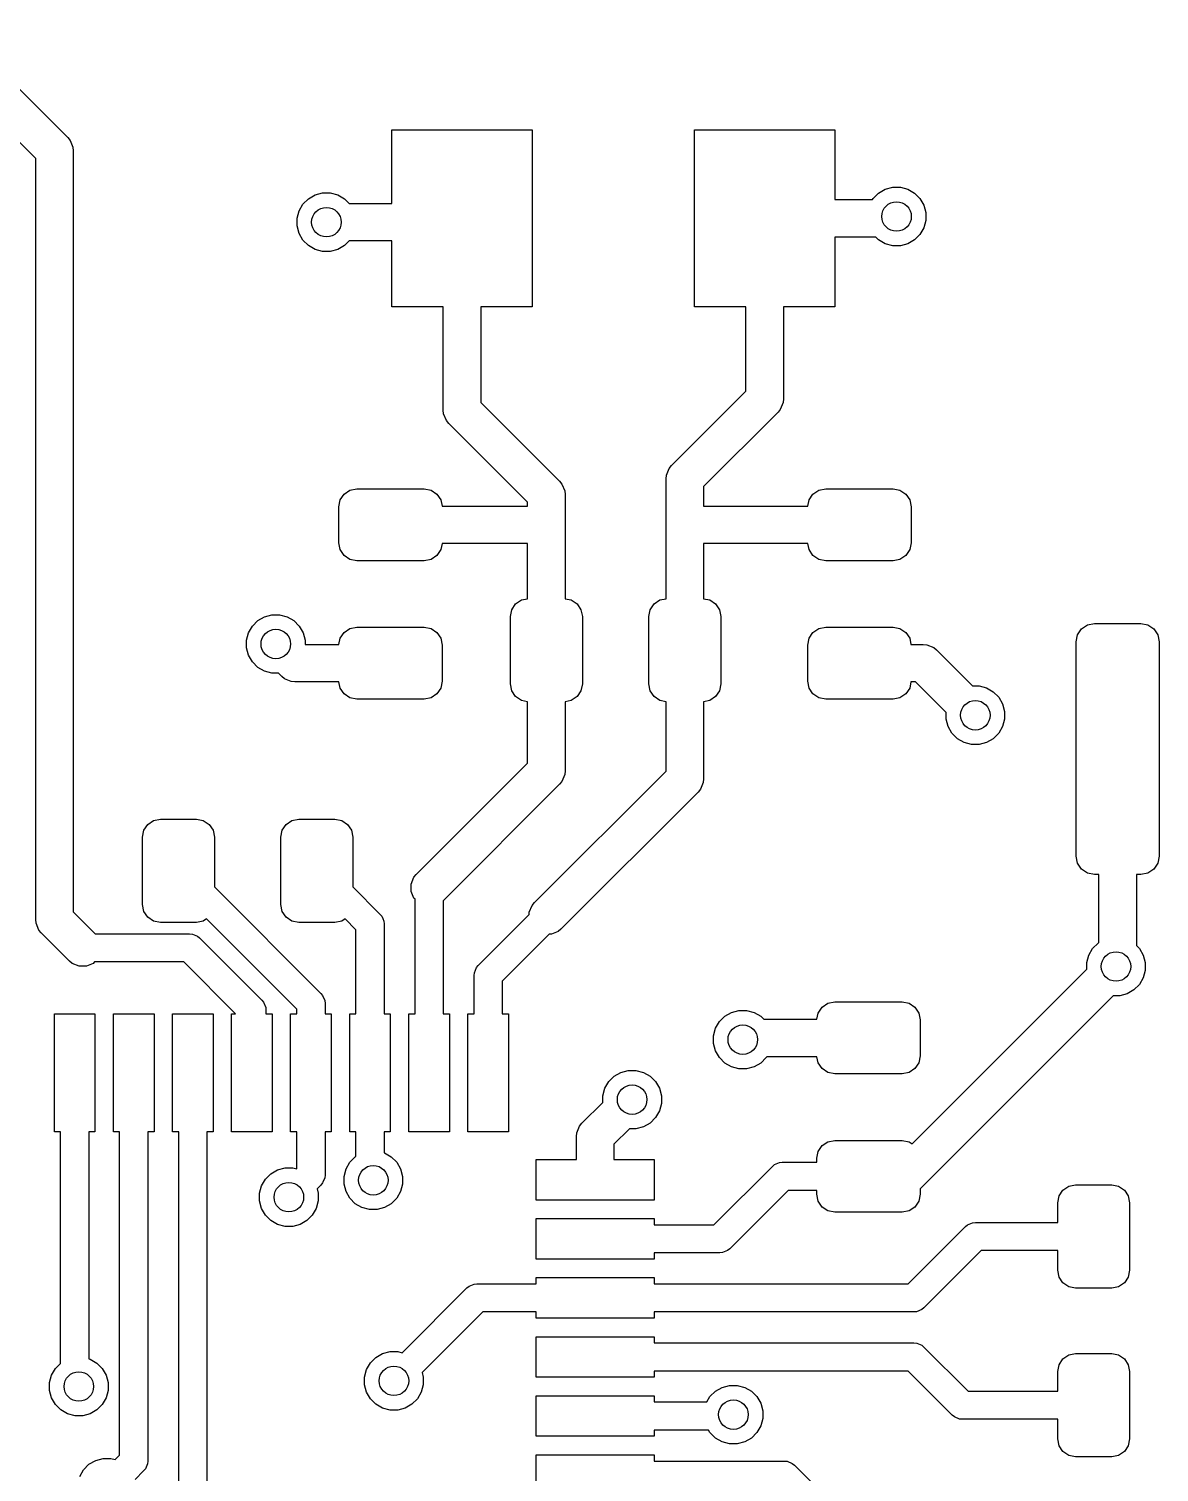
# Model space of a CAD drawing. Header units: inches. Extents: x 4.77 to 7.1, y -3.93 to -2.65.
# Drawn here: x 5.945 to 6.548, y -3.426 to -2.656 of the extents above; entities that cross this region are included whole.
import ezdxf

# ---------------------------------------------------------------- set-up
doc = ezdxf.new("R2010")
doc.units = ezdxf.units.IN
doc.header["$MEASUREMENT"] = 0
doc.layers.add('BLACK', color=250, linetype='CONTINUOUS')

msp = doc.modelspace()

# ---------------------------------------------------------------- linework, layer by layer
at = {"layer": 'BLACK', "linetype": 'CONTINUOUS'}
for p, q in [((5.90807, -2.65593), (5.96607, -2.71393)), ((5.949, -2.72514), (5.89686, -2.673)), ((5.96607, -2.71393), (5.96731, -2.71544)), ((5.96731, -2.71544), (5.96881, -2.71905)), ((6.13889, -2.749), (6.13889, -2.70976)), ((6.13889, -2.70976), (6.21369, -2.70976)), ((6.21369, -2.70976), (6.21369, -2.80424)), ((6.30031, -2.80424), (6.30031, -2.70976)), ((6.30031, -2.70976), (6.37511, -2.70976)), ((6.37511, -2.70976), (6.37511, -2.747)), ((5.96881, -2.71905), (5.969, -2.721)), ((5.969, -2.721), (5.969, -3.12686)), ((5.949, -3.131), (5.949, -2.72514)), ((6.09151, -2.74941), (6.09441, -2.74651)), ((6.09441, -2.74651), (6.09797, -2.74445)), ((6.09797, -2.74445), (6.10194, -2.74339)), ((6.10194, -2.74339), (6.10606, -2.74339)), ((6.10606, -2.74339), (6.11003, -2.74445)), ((6.11003, -2.74445), (6.11359, -2.74651)), ((6.11359, -2.74651), (6.11608, -2.749)), ((6.37511, -2.747), (6.39517, -2.747)), ((6.39517, -2.747), (6.39551, -2.74641)), ((6.39551, -2.74641), (6.39841, -2.74351)), ((6.39841, -2.74351), (6.40197, -2.74145)), ((6.40197, -2.74145), (6.40594, -2.74039)), ((6.40594, -2.74039), (6.41006, -2.74039)), ((6.41006, -2.74039), (6.41403, -2.74145)), ((6.41403, -2.74145), (6.41759, -2.74351)), ((6.41759, -2.74351), (6.42049, -2.74641)), ((6.42049, -2.74641), (6.42255, -2.74997)), ((6.08839, -2.75694), (6.08945, -2.75297)), ((6.08945, -2.75297), (6.09151, -2.74941)), ((6.11608, -2.749), (6.13889, -2.749)), ((6.42255, -2.74997), (6.42361, -2.75394)), ((6.42361, -2.75394), (6.42361, -2.75806)), ((6.08839, -2.76106), (6.08839, -2.75694)), ((6.08945, -2.76503), (6.08839, -2.76106)), ((6.42255, -2.76203), (6.42049, -2.76559)), ((6.42361, -2.75806), (6.42255, -2.76203)), ((6.09151, -2.76859), (6.08945, -2.76503)), ((6.09441, -2.77149), (6.09151, -2.76859)), ((6.11608, -2.769), (6.11359, -2.77149)), ((6.13889, -2.769), (6.11608, -2.769)), ((6.13889, -2.80424), (6.13889, -2.769)), ((6.39692, -2.767), (6.37511, -2.767)), ((6.37511, -2.767), (6.37511, -2.80424)), ((6.39841, -2.76849), (6.39692, -2.767)), ((6.40197, -2.77055), (6.39841, -2.76849)), ((6.40594, -2.77161), (6.40197, -2.77055)), ((6.41403, -2.77055), (6.41006, -2.77161)), ((6.41759, -2.76849), (6.41403, -2.77055)), ((6.42049, -2.76559), (6.41759, -2.76849)), ((6.09797, -2.77355), (6.09441, -2.77149)), ((6.10194, -2.77461), (6.09797, -2.77355)), ((6.10606, -2.77461), (6.10194, -2.77461)), ((6.11003, -2.77355), (6.10606, -2.77461)), ((6.11359, -2.77149), (6.11003, -2.77355)), ((6.41006, -2.77161), (6.40594, -2.77161)), ((6.16629, -2.80424), (6.13889, -2.80424)), ((6.16629, -2.85929), (6.16629, -2.80424)), ((6.21369, -2.80424), (6.18629, -2.80424)), ((6.18629, -2.80424), (6.18629, -2.85515)), ((6.32771, -2.80424), (6.30031, -2.80424)), ((6.32771, -2.84915), (6.32771, -2.80424)), ((6.37511, -2.80424), (6.34771, -2.80424)), ((6.34771, -2.80424), (6.34771, -2.85329)), ((6.18629, -2.85515), (6.22835, -2.89721)), ((6.28803, -2.88883), (6.32771, -2.84915)), ((6.34752, -2.85524), (6.34602, -2.85885)), ((6.34771, -2.85329), (6.34752, -2.85524)), ((6.16648, -2.86124), (6.16629, -2.85929)), ((6.16798, -2.86485), (6.16648, -2.86124)), ((6.34478, -2.86036), (6.3051, -2.90004)), ((6.34602, -2.85885), (6.34478, -2.86036)), ((6.16922, -2.86636), (6.16798, -2.86485)), ((6.16798, -2.86485), (6.16798, -2.86485)), ((6.21128, -2.90842), (6.16922, -2.86636)), ((6.2851, -2.8959), (6.28529, -2.89395)), ((6.28529, -2.89395), (6.28678, -2.89035)), ((6.28678, -2.89035), (6.28803, -2.88883)), ((6.28678, -2.89035), (6.28678, -2.89035)), ((6.11655, -2.90195), (6.12023, -2.90122)), ((6.12023, -2.90122), (6.15615, -2.90122)), ((6.15615, -2.90122), (6.15982, -2.90195)), ((6.22835, -2.89721), (6.22959, -2.89872)), ((6.22959, -2.89872), (6.22959, -2.89872)), ((6.22959, -2.89872), (6.23109, -2.90233)), ((6.2851, -2.9181), (6.2851, -2.8959)), ((6.3051, -2.90004), (6.3051, -2.91041)), ((6.36655, -2.90195), (6.37023, -2.90122)), ((6.37023, -2.90122), (6.40615, -2.90122)), ((6.40615, -2.90122), (6.40982, -2.90195)), ((6.11063, -2.91082), (6.11136, -2.90714)), ((6.11136, -2.90714), (6.11344, -2.90403)), ((6.11344, -2.90403), (6.11655, -2.90195)), ((6.15982, -2.90195), (6.16294, -2.90403)), ((6.16294, -2.90403), (6.16502, -2.90714)), ((6.16502, -2.90714), (6.16567, -2.91041)), ((6.21128, -2.91041), (6.21128, -2.90842)), ((6.23109, -2.90233), (6.23128, -2.90428)), ((6.23128, -2.90428), (6.23128, -2.91472)), ((6.36071, -2.91041), (6.36136, -2.90714)), ((6.36136, -2.90714), (6.36344, -2.90403)), ((6.36344, -2.90403), (6.36655, -2.90195)), ((6.40982, -2.90195), (6.41294, -2.90403)), ((6.41294, -2.90403), (6.41502, -2.90714)), ((6.41502, -2.90714), (6.41575, -2.91082)), ((6.11063, -2.93001), (6.11063, -2.91082)), ((6.16567, -2.91041), (6.21128, -2.91041)), ((6.23128, -2.91472), (6.23128, -2.95984)), ((6.3051, -2.91041), (6.36071, -2.91041)), ((6.41575, -2.91082), (6.41575, -2.93001)), ((6.2851, -2.95984), (6.2851, -2.9181)), ((6.11136, -2.93368), (6.11063, -2.93001)), ((6.16567, -2.93041), (6.16502, -2.93368)), ((6.21128, -2.93041), (6.16567, -2.93041)), ((6.21128, -2.95984), (6.21128, -2.93041)), ((6.36071, -2.93041), (6.3051, -2.93041)), ((6.3051, -2.93041), (6.3051, -2.95984)), ((6.36136, -2.93368), (6.36071, -2.93041)), ((6.41575, -2.93001), (6.41502, -2.93368)), ((6.11344, -2.9368), (6.11136, -2.93368)), ((6.11655, -2.93888), (6.11344, -2.9368)), ((6.12023, -2.93961), (6.11655, -2.93888)), ((6.15615, -2.93961), (6.12023, -2.93961)), ((6.15982, -2.93888), (6.15615, -2.93961)), ((6.16294, -2.9368), (6.15982, -2.93888)), ((6.16502, -2.93368), (6.16294, -2.9368)), ((6.36344, -2.9368), (6.36136, -2.93368)), ((6.36655, -2.93888), (6.36344, -2.9368)), ((6.37023, -2.93961), (6.36655, -2.93888)), ((6.40615, -2.93961), (6.37023, -2.93961)), ((6.40982, -2.93888), (6.40615, -2.93961)), ((6.41294, -2.9368), (6.40982, -2.93888)), ((6.41502, -2.93368), (6.41294, -2.9368)), ((6.20282, -2.96569), (6.2049, -2.96257)), ((6.2049, -2.96257), (6.20801, -2.96049)), ((6.20801, -2.96049), (6.21128, -2.95984)), ((6.23128, -2.95984), (6.23455, -2.96049)), ((6.23455, -2.96049), (6.23766, -2.96257)), ((6.23766, -2.96257), (6.23974, -2.96569)), ((6.27664, -2.96569), (6.27872, -2.96257)), ((6.27872, -2.96257), (6.28183, -2.96049)), ((6.28183, -2.96049), (6.2851, -2.95984)), ((6.3051, -2.95984), (6.30837, -2.96049)), ((6.30837, -2.96049), (6.31148, -2.96257)), ((6.31148, -2.96257), (6.31356, -2.96569)), ((6.06741, -2.97151), (6.07097, -2.96945)), ((6.07097, -2.96945), (6.07494, -2.96839)), ((6.07494, -2.96839), (6.07906, -2.96839)), ((6.07906, -2.96839), (6.08303, -2.96945)), ((6.08303, -2.96945), (6.08659, -2.97151)), ((6.20209, -2.96936), (6.20282, -2.96569)), ((6.20209, -3.00529), (6.20209, -2.96936)), ((6.23974, -2.96569), (6.24047, -2.96936)), ((6.24047, -2.96936), (6.24047, -3.00529)), ((6.27591, -2.96936), (6.27664, -2.96569)), ((6.27591, -3.00529), (6.27591, -2.96936)), ((6.31356, -2.96569), (6.31429, -2.96936)), ((6.31429, -2.96936), (6.31429, -3.00529)), ((6.06139, -2.98194), (6.06245, -2.97797)), ((6.06245, -2.97797), (6.06451, -2.97441)), ((6.06451, -2.97441), (6.06741, -2.97151)), ((6.08659, -2.97151), (6.08949, -2.97441)), ((6.08949, -2.97441), (6.09155, -2.97797)), ((6.09155, -2.97797), (6.09261, -2.98194)), ((6.11136, -2.98096), (6.11344, -2.97785)), ((6.11344, -2.97785), (6.11655, -2.97577)), ((6.11655, -2.97577), (6.12023, -2.97504)), ((6.12023, -2.97504), (6.15615, -2.97504)), ((6.15615, -2.97504), (6.15982, -2.97577)), ((6.15982, -2.97577), (6.16294, -2.97785)), ((6.16294, -2.97785), (6.16502, -2.98096)), ((6.36136, -2.98096), (6.36344, -2.97785)), ((6.36344, -2.97785), (6.36655, -2.97577)), ((6.36655, -2.97577), (6.37023, -2.97504)), ((6.37023, -2.97504), (6.40615, -2.97504)), ((6.40615, -2.97504), (6.40982, -2.97577)), ((6.40982, -2.97577), (6.41294, -2.97785)), ((6.41294, -2.97785), (6.41502, -2.98096)), ((6.50445, -2.97915), (6.50658, -2.97595)), ((6.50658, -2.97595), (6.50978, -2.97382)), ((6.50978, -2.97382), (6.51354, -2.97307)), ((6.51354, -2.97307), (6.53815, -2.97307)), ((6.53815, -2.97307), (6.54192, -2.97382)), ((6.54192, -2.97382), (6.54511, -2.97595)), ((6.54511, -2.97595), (6.54724, -2.97915)), ((6.06139, -2.98606), (6.06139, -2.98194)), ((6.06245, -2.99003), (6.06139, -2.98606)), ((6.09261, -2.98194), (6.09261, -2.98423)), ((6.09261, -2.98423), (6.11071, -2.98423)), ((6.11071, -2.98423), (6.11136, -2.98096)), ((6.16502, -2.98096), (6.16575, -2.98464)), ((6.16575, -2.98464), (6.16575, -3.00383)), ((6.36063, -2.98464), (6.36136, -2.98096)), ((6.36063, -3.00383), (6.36063, -2.98464)), ((6.41502, -2.98096), (6.41567, -2.98423)), ((6.41567, -2.98423), (6.42223, -2.98423)), ((6.42223, -2.98423), (6.42418, -2.98442)), ((6.42418, -2.98442), (6.42779, -2.98592)), ((6.42779, -2.98592), (6.42779, -2.98592)), ((6.42779, -2.98592), (6.4293, -2.98716)), ((6.5037, -2.98291), (6.50445, -2.97915)), ((6.5037, -3.09709), (6.5037, -2.98291)), ((6.54724, -2.97915), (6.54799, -2.98291)), ((6.54799, -2.98291), (6.54799, -3.09709)), ((6.06451, -2.99359), (6.06245, -2.99003)), ((6.06741, -2.99649), (6.06451, -2.99359)), ((6.4293, -2.98716), (6.44853, -3.00639)), ((6.07097, -2.99855), (6.06741, -2.99649)), ((6.07494, -2.99961), (6.07097, -2.99855)), ((6.07847, -2.99961), (6.07494, -2.99961)), ((6.08016, -3.0013), (6.07847, -2.99961)), ((6.08168, -3.00255), (6.08016, -3.0013)), ((6.08528, -3.00404), (6.08168, -3.00255)), ((6.08723, -3.00423), (6.08528, -3.00404)), ((6.11071, -3.00423), (6.08723, -3.00423)), ((6.11136, -3.0075), (6.11071, -3.00423)), ((6.11344, -3.01061), (6.11136, -3.0075)), ((6.16502, -3.0075), (6.16294, -3.01061)), ((6.16575, -3.00383), (6.16502, -3.0075)), ((6.20282, -3.00896), (6.20209, -3.00529)), ((6.2049, -3.01207), (6.20282, -3.00896)), ((6.23974, -3.00896), (6.23766, -3.01207)), ((6.24047, -3.00529), (6.23974, -3.00896)), ((6.27664, -3.00896), (6.27591, -3.00529)), ((6.27872, -3.01207), (6.27664, -3.00896)), ((6.31356, -3.00896), (6.31148, -3.01207)), ((6.31429, -3.00529), (6.31356, -3.00896)), ((6.36136, -3.0075), (6.36063, -3.00383)), ((6.36344, -3.01061), (6.36136, -3.0075)), ((6.41502, -3.0075), (6.41294, -3.01061)), ((6.41567, -3.00423), (6.41502, -3.0075)), ((6.41809, -3.00423), (6.41567, -3.00423)), ((6.43439, -3.02053), (6.41809, -3.00423)), ((6.44853, -3.00639), (6.45206, -3.00639)), ((6.45206, -3.00639), (6.45603, -3.00745)), ((6.45603, -3.00745), (6.45959, -3.00951)), ((6.45959, -3.00951), (6.46249, -3.01241)), ((6.11655, -3.01269), (6.11344, -3.01061)), ((6.12023, -3.01343), (6.11655, -3.01269)), ((6.15615, -3.01343), (6.12023, -3.01343)), ((6.15982, -3.01269), (6.15615, -3.01343)), ((6.16294, -3.01061), (6.15982, -3.01269)), ((6.20801, -3.01415), (6.2049, -3.01207)), ((6.21128, -3.0148), (6.20801, -3.01415)), ((6.21128, -3.04758), (6.21128, -3.0148)), ((6.23455, -3.01415), (6.23128, -3.0148)), ((6.23128, -3.0148), (6.23128, -3.05172)), ((6.23766, -3.01207), (6.23455, -3.01415)), ((6.28183, -3.01415), (6.27872, -3.01207)), ((6.2851, -3.0148), (6.28183, -3.01415)), ((6.2851, -3.05176), (6.2851, -3.0148)), ((6.30837, -3.01415), (6.3051, -3.0148)), ((6.3051, -3.0148), (6.3051, -3.0559)), ((6.31148, -3.01207), (6.30837, -3.01415)), ((6.36655, -3.01269), (6.36344, -3.01061)), ((6.37023, -3.01343), (6.36655, -3.01269)), ((6.40615, -3.01343), (6.37023, -3.01343)), ((6.40982, -3.01269), (6.40615, -3.01343)), ((6.41294, -3.01061), (6.40982, -3.01269)), ((6.46249, -3.01241), (6.46455, -3.01597)), ((6.46455, -3.01597), (6.46561, -3.01994)), ((6.43439, -3.02406), (6.43439, -3.02053)), ((6.43545, -3.02803), (6.43439, -3.02406)), ((6.46561, -3.02406), (6.46455, -3.02803)), ((6.46561, -3.01994), (6.46561, -3.02406)), ((6.43751, -3.03159), (6.43545, -3.02803)), ((6.44041, -3.03449), (6.43751, -3.03159)), ((6.46249, -3.03159), (6.45959, -3.03449)), ((6.46455, -3.02803), (6.46249, -3.03159)), ((6.44397, -3.03655), (6.44041, -3.03449)), ((6.44794, -3.03761), (6.44397, -3.03655)), ((6.45206, -3.03761), (6.44794, -3.03761)), ((6.45603, -3.03655), (6.45206, -3.03761)), ((6.45959, -3.03449), (6.45603, -3.03655)), ((6.15193, -3.10693), (6.21128, -3.04758)), ((6.21493, -3.12193), (6.2851, -3.05176)), ((6.23109, -3.05367), (6.22959, -3.05728)), ((6.23128, -3.05172), (6.23109, -3.05367)), ((6.22835, -3.05879), (6.16624, -3.1209)), ((6.22959, -3.05728), (6.22835, -3.05879)), ((6.30217, -3.06297), (6.22907, -3.13607)), ((6.30341, -3.06146), (6.30217, -3.06297)), ((6.30491, -3.05785), (6.30341, -3.06146)), ((6.3051, -3.0559), (6.30491, -3.05785)), ((6.00871, -3.08025), (6.01182, -3.07817)), ((6.01182, -3.07817), (6.01549, -3.07744)), ((6.01549, -3.07744), (6.03469, -3.07744)), ((6.03469, -3.07744), (6.03836, -3.07817)), ((6.03836, -3.07817), (6.04147, -3.08025)), ((6.08253, -3.08025), (6.08564, -3.07817)), ((6.08564, -3.07817), (6.08931, -3.07744)), ((6.08931, -3.07744), (6.10851, -3.07744)), ((6.10851, -3.07744), (6.11218, -3.07817)), ((6.11218, -3.07817), (6.11529, -3.08025)), ((6.0059, -3.08704), (6.00663, -3.08337)), ((6.00663, -3.08337), (6.00871, -3.08025)), ((6.04147, -3.08025), (6.04355, -3.08337)), ((6.04355, -3.08337), (6.04428, -3.08704)), ((6.07972, -3.08704), (6.08045, -3.08337)), ((6.08045, -3.08337), (6.08253, -3.08025)), ((6.11529, -3.08025), (6.11737, -3.08337)), ((6.11737, -3.08337), (6.1181, -3.08704)), ((6.0059, -3.12296), (6.0059, -3.08704)), ((6.04428, -3.08704), (6.04428, -3.11359)), ((6.07972, -3.12296), (6.07972, -3.08704)), ((6.1181, -3.08704), (6.1181, -3.11359)), ((6.50445, -3.10085), (6.5037, -3.09709)), ((6.50658, -3.10405), (6.50445, -3.10085)), ((6.54724, -3.10085), (6.54511, -3.10405)), ((6.54799, -3.09709), (6.54724, -3.10085)), ((6.14919, -3.11205), (6.15069, -3.10844)), ((6.15069, -3.10844), (6.15193, -3.10693)), ((6.50978, -3.10618), (6.50658, -3.10405)), ((6.51354, -3.10693), (6.50978, -3.10618)), ((6.51585, -3.10693), (6.51354, -3.10693)), ((6.51585, -3.14326), (6.51585, -3.10693)), ((6.53815, -3.10693), (6.53585, -3.10693)), ((6.53585, -3.10693), (6.53585, -3.14477)), ((6.54192, -3.10618), (6.53815, -3.10693)), ((6.54511, -3.10405), (6.54192, -3.10618)), ((6.04428, -3.11359), (6.10105, -3.17035)), ((6.1181, -3.11359), (6.13255, -3.12803)), ((6.14919, -3.11595), (6.14919, -3.11205)), ((6.15069, -3.11956), (6.14919, -3.11595)), ((6.00663, -3.12663), (6.0059, -3.12296)), ((6.08045, -3.12663), (6.07972, -3.12296)), ((6.15124, -3.12011), (6.15069, -3.11956)), ((6.15124, -3.18118), (6.15124, -3.12011)), ((6.16624, -3.1209), (6.16624, -3.18118)), ((6.21219, -3.12705), (6.21369, -3.12344)), ((6.21369, -3.12344), (6.21493, -3.12193)), ((5.94919, -3.13295), (5.949, -3.131)), ((5.969, -3.12686), (5.9807, -3.13856)), ((6.00871, -3.12975), (6.00663, -3.12663)), ((6.01182, -3.13183), (6.00871, -3.12975)), ((6.01549, -3.13256), (6.01182, -3.13183)), ((6.03469, -3.13256), (6.01549, -3.13256)), ((6.03836, -3.13183), (6.03469, -3.13256)), ((6.04013, -3.13065), (6.03836, -3.13183)), ((6.08825, -3.17876), (6.04013, -3.13065)), ((6.08253, -3.12975), (6.08045, -3.12663)), ((6.08564, -3.13183), (6.08253, -3.12975)), ((6.08931, -3.13256), (6.08564, -3.13183)), ((6.10851, -3.13256), (6.08931, -3.13256)), ((6.11218, -3.13183), (6.10851, -3.13256)), ((6.11395, -3.13065), (6.11218, -3.13183)), ((6.11974, -3.13644), (6.11395, -3.13065)), ((6.13255, -3.12803), (6.13348, -3.12917)), ((6.13348, -3.12917), (6.13402, -3.13046)), ((6.13402, -3.13046), (6.1346, -3.13187)), ((6.1346, -3.13187), (6.13474, -3.13333)), ((6.18493, -3.15546), (6.21219, -3.1282)), ((6.21219, -3.1282), (6.21219, -3.12705)), ((5.95069, -3.13656), (5.94919, -3.13295)), ((5.95193, -3.13807), (5.95069, -3.13656)), ((5.95069, -3.13656), (5.95069, -3.13656)), ((5.96699, -3.15313), (5.95193, -3.13807)), ((5.9807, -3.13856), (6.03106, -3.13856)), ((6.03106, -3.13856), (6.03252, -3.1387)), ((6.03252, -3.1387), (6.03523, -3.13982)), ((6.03523, -3.13982), (6.03636, -3.14076)), ((6.11974, -3.18118), (6.11974, -3.13644)), ((6.13474, -3.13333), (6.13474, -3.18118)), ((6.2228, -3.13881), (6.19774, -3.16387)), ((6.22395, -3.13881), (6.2228, -3.13881)), ((6.22756, -3.13731), (6.22395, -3.13881)), ((6.22907, -3.13607), (6.22756, -3.13731)), ((6.03636, -3.14076), (6.06956, -3.17395)), ((6.51045, -3.14997), (6.51251, -3.14641)), ((6.51251, -3.14641), (6.51541, -3.14351)), ((6.51541, -3.14351), (6.51585, -3.14326)), ((6.53585, -3.14477), (6.53749, -3.14641)), ((6.53749, -3.14641), (6.53955, -3.14997)), ((5.9685, -3.15437), (5.96699, -3.15313)), ((5.97211, -3.15587), (5.9685, -3.15437)), ((5.97601, -3.15587), (5.97211, -3.15587)), ((5.97962, -3.15437), (5.97601, -3.15587)), ((5.98043, -3.15356), (5.97962, -3.15437)), ((6.02795, -3.15356), (5.98043, -3.15356)), ((6.05557, -3.18118), (6.02795, -3.15356)), ((6.184, -3.1566), (6.18493, -3.15546)), ((6.50939, -3.15394), (6.51045, -3.14997)), ((6.50939, -3.15747), (6.50939, -3.15394)), ((6.53955, -3.14997), (6.54061, -3.15394)), ((6.54061, -3.15394), (6.54061, -3.15806)), ((6.18274, -3.16076), (6.18288, -3.1593)), ((6.18274, -3.18118), (6.18274, -3.16076)), ((6.18288, -3.1593), (6.184, -3.1566)), ((6.4163, -3.25056), (6.50939, -3.15747)), ((6.53955, -3.16203), (6.53749, -3.16559)), ((6.54061, -3.15806), (6.53955, -3.16203)), ((6.10105, -3.17035), (6.10198, -3.17149)), ((6.19774, -3.16387), (6.19774, -3.18118)), ((6.53103, -3.17055), (6.52706, -3.17161)), ((6.53459, -3.16849), (6.53103, -3.17055)), ((6.53749, -3.16559), (6.53459, -3.16849)), ((6.06956, -3.17395), (6.07049, -3.17509)), ((6.07049, -3.17509), (6.07161, -3.17779)), ((6.07161, -3.17779), (6.07175, -3.17925)), ((6.08825, -3.18118), (6.08825, -3.17876)), ((6.10198, -3.17149), (6.1031, -3.17419)), ((6.1031, -3.17419), (6.10325, -3.17566)), ((6.10325, -3.17566), (6.10325, -3.18118)), ((6.36617, -3.18082), (6.36825, -3.17771)), ((6.36825, -3.17771), (6.37136, -3.17563)), ((6.37136, -3.17563), (6.37504, -3.1749)), ((6.37504, -3.1749), (6.41096, -3.1749)), ((6.41096, -3.1749), (6.41463, -3.17563)), ((6.41463, -3.17563), (6.41775, -3.17771)), ((6.41775, -3.17771), (6.41983, -3.18082)), ((6.52353, -3.17161), (6.42056, -3.27458)), ((6.52706, -3.17161), (6.52353, -3.17161)), ((5.95894, -3.24417), (5.95894, -3.18118)), ((5.95894, -3.18118), (5.98059, -3.18118)), ((5.98059, -3.18118), (5.98059, -3.24417)), ((5.99043, -3.24417), (5.99043, -3.18118)), ((5.99043, -3.18118), (6.01209, -3.18118)), ((6.01209, -3.18118), (6.01209, -3.24417)), ((6.02193, -3.24417), (6.02193, -3.18118)), ((6.02193, -3.18118), (6.04358, -3.18118)), ((6.04358, -3.18118), (6.04358, -3.24417)), ((6.05343, -3.24417), (6.05343, -3.18118)), ((6.05343, -3.18118), (6.05557, -3.18118)), ((6.07175, -3.17925), (6.07175, -3.18118)), ((6.07175, -3.18118), (6.07508, -3.18118)), ((6.07508, -3.18118), (6.07508, -3.24417)), ((6.08492, -3.24417), (6.08492, -3.18118)), ((6.08492, -3.18118), (6.08825, -3.18118)), ((6.10325, -3.18118), (6.10657, -3.18118)), ((6.10657, -3.18118), (6.10657, -3.24417)), ((6.11642, -3.24417), (6.11642, -3.18118)), ((6.11642, -3.18118), (6.11974, -3.18118)), ((6.13474, -3.18118), (6.13807, -3.18118)), ((6.13807, -3.18118), (6.13807, -3.24417)), ((6.14791, -3.24417), (6.14791, -3.18118)), ((6.14791, -3.18118), (6.15124, -3.18118)), ((6.16624, -3.18118), (6.16957, -3.18118)), ((6.16957, -3.18118), (6.16957, -3.24417)), ((6.17941, -3.24417), (6.17941, -3.18118)), ((6.17941, -3.18118), (6.18274, -3.18118)), ((6.19774, -3.18118), (6.20106, -3.18118)), ((6.20106, -3.18118), (6.20106, -3.24417)), ((6.31145, -3.18897), (6.31351, -3.18541)), ((6.31351, -3.18541), (6.31641, -3.18251)), ((6.31641, -3.18251), (6.31997, -3.18045)), ((6.31997, -3.18045), (6.32394, -3.17939)), ((6.32394, -3.17939), (6.32806, -3.17939)), ((6.32806, -3.17939), (6.33203, -3.18045)), ((6.33203, -3.18045), (6.33559, -3.18251)), ((6.33559, -3.18251), (6.33717, -3.18409)), ((6.33717, -3.18409), (6.36552, -3.18409)), ((6.36552, -3.18409), (6.36617, -3.18082)), ((6.41983, -3.18082), (6.42056, -3.18449)), ((6.42056, -3.18449), (6.42056, -3.20369)), ((6.31039, -3.19294), (6.31145, -3.18897)), ((6.31039, -3.19706), (6.31039, -3.19294)), ((6.31145, -3.20103), (6.31039, -3.19706)), ((6.31351, -3.20459), (6.31145, -3.20103)), ((6.31641, -3.20749), (6.31351, -3.20459)), ((6.31997, -3.20955), (6.31641, -3.20749)), ((6.32394, -3.21061), (6.31997, -3.20955)), ((6.33203, -3.20955), (6.32806, -3.21061)), ((6.33559, -3.20749), (6.33203, -3.20955)), ((6.33849, -3.20459), (6.33559, -3.20749)), ((6.33878, -3.20409), (6.33849, -3.20459)), ((6.36552, -3.20409), (6.33878, -3.20409)), ((6.36617, -3.20736), (6.36552, -3.20409)), ((6.36825, -3.21047), (6.36617, -3.20736)), ((6.41983, -3.20736), (6.41775, -3.21047)), ((6.42056, -3.20369), (6.41983, -3.20736)), ((6.25245, -3.22097), (6.25451, -3.21741)), ((6.25451, -3.21741), (6.25741, -3.21451)), ((6.25741, -3.21451), (6.26097, -3.21245)), ((6.26097, -3.21245), (6.26494, -3.21139)), ((6.26494, -3.21139), (6.26906, -3.21139)), ((6.26906, -3.21139), (6.27303, -3.21245)), ((6.27303, -3.21245), (6.27659, -3.21451)), ((6.27659, -3.21451), (6.27949, -3.21741)), ((6.27949, -3.21741), (6.28155, -3.22097)), ((6.32806, -3.21061), (6.32394, -3.21061)), ((6.37136, -3.21255), (6.36825, -3.21047)), ((6.37504, -3.21328), (6.37136, -3.21255)), ((6.41096, -3.21328), (6.37504, -3.21328)), ((6.41463, -3.21255), (6.41096, -3.21328)), ((6.41775, -3.21047), (6.41463, -3.21255)), ((6.25139, -3.22494), (6.25245, -3.22097)), ((6.25139, -3.22847), (6.25139, -3.22494)), ((6.28155, -3.22097), (6.28261, -3.22494)), ((6.28261, -3.22494), (6.28261, -3.22906)), ((6.24025, -3.23961), (6.25139, -3.22847)), ((6.28261, -3.22906), (6.28155, -3.23303)), ((6.23901, -3.24112), (6.24025, -3.23961)), ((6.27659, -3.23949), (6.27303, -3.24155)), ((6.27949, -3.23659), (6.27659, -3.23949)), ((6.28155, -3.23303), (6.27949, -3.23659)), ((5.96226, -3.24417), (5.95894, -3.24417)), ((5.96226, -3.36767), (5.96226, -3.24417)), ((5.98059, -3.24417), (5.97726, -3.24417)), ((5.97726, -3.24417), (5.97726, -3.36524)), ((5.99376, -3.24417), (5.99043, -3.24417)), ((5.99376, -3.41663), (5.99376, -3.24417)), ((6.01209, -3.24417), (6.00876, -3.24417)), ((6.00876, -3.24417), (6.00876, -3.41974)), ((6.02526, -3.24417), (6.02193, -3.24417)), ((6.02526, -3.45214), (6.02526, -3.24417)), ((6.04358, -3.24417), (6.04026, -3.24417)), ((6.04026, -3.24417), (6.04026, -3.45524)), ((6.07508, -3.24417), (6.05343, -3.24417)), ((6.08825, -3.24417), (6.08492, -3.24417)), ((6.08825, -3.26397), (6.08825, -3.24417)), ((6.10657, -3.24417), (6.10325, -3.24417)), ((6.10325, -3.24417), (6.10325, -3.26725)), ((6.11974, -3.24417), (6.11642, -3.24417)), ((6.11974, -3.25732), (6.11974, -3.24417)), ((6.13807, -3.24417), (6.13474, -3.24417)), ((6.13474, -3.24417), (6.13474, -3.25538)), ((6.16957, -3.24417), (6.14791, -3.24417)), ((6.20106, -3.24417), (6.17941, -3.24417)), ((6.23732, -3.24668), (6.23752, -3.24473)), ((6.23732, -3.25894), (6.23732, -3.24668)), ((6.23752, -3.24473), (6.23901, -3.24112)), ((6.23901, -3.24112), (6.23901, -3.24112)), ((6.26553, -3.24261), (6.25732, -3.25082)), ((6.26906, -3.24261), (6.26553, -3.24261)), ((6.27303, -3.24155), (6.26906, -3.24261)), ((6.13474, -3.25538), (6.13503, -3.25545)), ((6.13503, -3.25545), (6.13859, -3.25751)), ((6.25732, -3.25082), (6.25732, -3.25894)), ((6.36544, -3.25831), (6.36617, -3.25464)), ((6.36617, -3.25464), (6.36825, -3.25153)), ((6.36825, -3.25153), (6.37136, -3.24945)), ((6.37136, -3.24945), (6.37504, -3.24872)), ((6.37504, -3.24872), (6.41096, -3.24872)), ((6.41096, -3.24872), (6.41463, -3.24945)), ((6.41463, -3.24945), (6.4163, -3.25056)), ((6.07797, -3.26445), (6.08194, -3.26339)), ((6.08194, -3.26339), (6.08606, -3.26339)), ((6.08606, -3.26339), (6.08825, -3.26397)), ((6.11445, -3.26397), (6.11651, -3.26041)), ((6.11651, -3.26041), (6.11941, -3.25751)), ((6.11941, -3.25751), (6.11974, -3.25732)), ((6.13859, -3.25751), (6.14149, -3.26041)), ((6.14149, -3.26041), (6.14355, -3.26397)), ((6.21583, -3.28059), (6.21583, -3.25894)), ((6.21583, -3.25894), (6.23732, -3.25894)), ((6.25732, -3.25894), (6.27882, -3.25894)), ((6.27882, -3.25894), (6.27882, -3.28059)), ((6.31063, -3.29376), (6.34179, -3.26261)), ((6.34179, -3.26261), (6.34292, -3.26167)), ((6.34292, -3.26167), (6.34563, -3.26055)), ((6.34563, -3.26055), (6.34709, -3.26041)), ((6.34709, -3.26041), (6.36544, -3.26041)), ((6.36544, -3.26041), (6.36544, -3.25831)), ((6.06945, -3.27297), (6.07151, -3.26941)), ((6.07151, -3.26941), (6.07441, -3.26651)), ((6.07441, -3.26651), (6.07797, -3.26445)), ((6.10217, -3.27097), (6.10198, -3.27142)), ((6.1031, -3.26872), (6.10217, -3.27097)), ((6.10325, -3.26725), (6.1031, -3.26872)), ((6.11339, -3.26794), (6.11445, -3.26397)), ((6.11339, -3.27206), (6.11339, -3.26794)), ((6.14355, -3.26397), (6.14461, -3.26794)), ((6.14461, -3.26794), (6.14461, -3.27206)), ((6.06839, -3.27694), (6.06945, -3.27297)), ((6.06839, -3.28106), (6.06839, -3.27694)), ((6.10105, -3.27256), (6.09899, -3.27462)), ((6.09899, -3.27462), (6.09961, -3.27694)), ((6.09961, -3.27694), (6.09961, -3.28106)), ((6.10198, -3.27142), (6.10105, -3.27256)), ((6.11445, -3.27603), (6.11339, -3.27206)), ((6.11651, -3.27959), (6.11445, -3.27603)), ((6.14355, -3.27603), (6.14149, -3.27959)), ((6.14461, -3.27206), (6.14355, -3.27603)), ((6.3502, -3.27541), (6.31904, -3.30656)), ((6.36544, -3.27541), (6.3502, -3.27541)), ((6.36544, -3.27751), (6.36544, -3.27541)), ((6.36617, -3.28118), (6.36544, -3.27751)), ((6.42056, -3.27751), (6.41983, -3.28118)), ((6.42056, -3.27458), (6.42056, -3.27751)), ((6.4939, -3.28204), (6.49463, -3.27836)), ((6.49463, -3.27836), (6.49671, -3.27525)), ((6.49671, -3.27525), (6.49982, -3.27317)), ((6.49982, -3.27317), (6.50349, -3.27244)), ((6.50349, -3.27244), (6.52269, -3.27244)), ((6.52269, -3.27244), (6.52636, -3.27317)), ((6.52636, -3.27317), (6.52947, -3.27525)), ((6.52947, -3.27525), (6.53155, -3.27836)), ((6.53155, -3.27836), (6.53228, -3.28204)), ((6.06945, -3.28503), (6.06839, -3.28106)), ((6.07151, -3.28859), (6.06945, -3.28503)), ((6.09855, -3.28503), (6.09649, -3.28859)), ((6.09961, -3.28106), (6.09855, -3.28503)), ((6.11941, -3.28249), (6.11651, -3.27959)), ((6.12297, -3.28455), (6.11941, -3.28249)), ((6.12694, -3.28561), (6.12297, -3.28455)), ((6.13106, -3.28561), (6.12694, -3.28561)), ((6.13503, -3.28455), (6.13106, -3.28561)), ((6.13859, -3.28249), (6.13503, -3.28455)), ((6.14149, -3.27959), (6.13859, -3.28249)), ((6.27882, -3.28059), (6.21583, -3.28059)), ((6.36825, -3.28429), (6.36617, -3.28118)), ((6.37136, -3.28637), (6.36825, -3.28429)), ((6.37504, -3.2871), (6.37136, -3.28637)), ((6.41463, -3.28637), (6.41096, -3.2871)), ((6.41775, -3.28429), (6.41463, -3.28637)), ((6.41983, -3.28118), (6.41775, -3.28429)), ((6.4939, -3.2925), (6.4939, -3.28204)), ((6.53228, -3.28204), (6.53228, -3.31796)), ((6.07441, -3.29149), (6.07151, -3.28859)), ((6.07797, -3.29355), (6.07441, -3.29149)), ((6.08194, -3.29461), (6.07797, -3.29355)), ((6.09003, -3.29355), (6.08606, -3.29461)), ((6.09359, -3.29149), (6.09003, -3.29355)), ((6.09649, -3.28859), (6.09359, -3.29149)), ((6.21583, -3.31209), (6.21583, -3.29043)), ((6.21583, -3.29043), (6.27882, -3.29043)), ((6.27882, -3.29043), (6.27882, -3.29376)), ((6.27882, -3.29376), (6.31063, -3.29376)), ((6.41096, -3.2871), (6.37504, -3.2871)), ((6.4447, -3.2947), (6.44583, -3.29376)), ((6.44583, -3.29376), (6.44854, -3.29264)), ((6.44854, -3.29264), (6.45, -3.2925)), ((6.45, -3.2925), (6.4939, -3.2925)), ((6.08606, -3.29461), (6.08194, -3.29461)), ((6.41414, -3.32526), (6.4447, -3.2947)), ((6.31374, -3.30876), (6.27882, -3.30876)), ((6.27882, -3.30876), (6.27882, -3.31209)), ((6.3152, -3.30862), (6.31374, -3.30876)), ((6.31791, -3.3075), (6.3152, -3.30862)), ((6.31904, -3.30656), (6.31791, -3.3075)), ((6.45311, -3.3075), (6.42255, -3.33806)), ((6.4939, -3.3075), (6.45311, -3.3075)), ((6.4939, -3.31796), (6.4939, -3.3075)), ((6.27882, -3.31209), (6.21583, -3.31209)), ((6.18278, -3.3254), (6.18424, -3.32526)), ((6.18424, -3.32526), (6.21583, -3.32526)), ((6.21583, -3.32526), (6.21583, -3.32193)), ((6.21583, -3.32193), (6.27882, -3.32193)), ((6.27882, -3.32193), (6.27882, -3.32526)), ((6.27882, -3.32526), (6.41414, -3.32526)), ((6.49463, -3.32164), (6.4939, -3.31796)), ((6.49671, -3.32475), (6.49463, -3.32164)), ((6.49982, -3.32683), (6.49671, -3.32475)), ((6.52947, -3.32475), (6.52636, -3.32683)), ((6.53155, -3.32164), (6.52947, -3.32475)), ((6.53228, -3.31796), (6.53155, -3.32164)), ((6.14438, -3.36201), (6.17894, -3.32745)), ((6.17894, -3.32745), (6.18008, -3.32652)), ((6.18008, -3.32652), (6.18278, -3.3254)), ((6.50349, -3.32756), (6.49982, -3.32683)), ((6.52269, -3.32756), (6.50349, -3.32756)), ((6.52636, -3.32683), (6.52269, -3.32756)), ((6.18735, -3.34026), (6.15499, -3.37262)), ((6.21583, -3.34026), (6.18735, -3.34026)), ((6.21583, -3.34358), (6.21583, -3.34026)), ((6.41724, -3.34026), (6.27882, -3.34026)), ((6.27882, -3.34026), (6.27882, -3.34358)), ((6.41871, -3.34011), (6.41724, -3.34026)), ((6.42141, -3.33899), (6.41871, -3.34011)), ((6.42255, -3.33806), (6.42141, -3.33899)), ((6.27882, -3.34358), (6.21583, -3.34358)), ((6.21583, -3.37508), (6.21583, -3.35343)), ((6.21583, -3.35343), (6.27882, -3.35343)), ((6.27882, -3.35343), (6.27882, -3.35675)), ((6.13041, -3.36451), (6.13397, -3.36245)), ((6.13397, -3.36245), (6.13794, -3.36139)), ((6.13794, -3.36139), (6.14206, -3.36139)), ((6.14206, -3.36139), (6.14438, -3.36201)), ((6.27882, -3.35675), (6.41725, -3.35675)), ((6.41725, -3.35675), (6.41872, -3.3569)), ((6.41872, -3.3569), (6.42142, -3.35802)), ((6.42142, -3.35802), (6.42256, -3.35895)), ((6.42256, -3.35895), (6.44611, -3.3825)), ((6.49671, -3.36525), (6.49982, -3.36317)), ((6.49982, -3.36317), (6.50349, -3.36244)), ((6.50349, -3.36244), (6.52269, -3.36244)), ((6.52269, -3.36244), (6.52636, -3.36317)), ((6.52636, -3.36317), (6.52947, -3.36525)), ((5.95746, -3.37397), (5.95952, -3.37041)), ((5.95952, -3.37041), (5.96226, -3.36767)), ((5.97726, -3.36524), (5.97804, -3.36545)), ((5.97804, -3.36545), (5.9816, -3.36751)), ((5.9816, -3.36751), (5.98451, -3.37041)), ((5.98451, -3.37041), (5.98656, -3.37397)), ((6.12439, -3.37494), (6.12545, -3.37097)), ((6.12545, -3.37097), (6.12751, -3.36741)), ((6.12751, -3.36741), (6.13041, -3.36451)), ((6.4939, -3.37204), (6.49463, -3.36836)), ((6.49463, -3.36836), (6.49671, -3.36525)), ((6.52947, -3.36525), (6.53155, -3.36836)), ((6.53155, -3.36836), (6.53228, -3.37204)), ((5.9564, -3.37794), (5.95746, -3.37397)), ((5.9564, -3.38206), (5.9564, -3.37794)), ((5.98656, -3.37397), (5.98763, -3.37794)), ((5.98763, -3.37794), (5.98763, -3.38206)), ((6.12439, -3.37906), (6.12439, -3.37494)), ((6.12545, -3.38303), (6.12439, -3.37906)), ((6.15561, -3.37906), (6.15455, -3.38303)), ((6.15499, -3.37262), (6.15561, -3.37494)), ((6.15561, -3.37494), (6.15561, -3.37906)), ((6.27882, -3.37508), (6.21583, -3.37508)), ((6.41415, -3.37175), (6.27882, -3.37175)), ((6.27882, -3.37175), (6.27882, -3.37508)), ((6.4377, -3.3953), (6.41415, -3.37175)), ((6.4939, -3.3825), (6.4939, -3.37204)), ((6.53228, -3.37204), (6.53228, -3.40796)), ((5.95746, -3.38603), (5.9564, -3.38206)), ((5.95952, -3.38959), (5.95746, -3.38603)), ((5.98656, -3.38603), (5.98451, -3.38959)), ((5.98763, -3.38206), (5.98656, -3.38603)), ((6.12751, -3.38659), (6.12545, -3.38303)), ((6.13041, -3.38949), (6.12751, -3.38659)), ((6.15249, -3.38659), (6.14959, -3.38949)), ((6.15455, -3.38303), (6.15249, -3.38659)), ((6.21583, -3.40657), (6.21583, -3.38492)), ((6.21583, -3.38492), (6.27882, -3.38492)), ((6.27882, -3.38492), (6.27882, -3.38825)), ((6.30687, -3.38825), (6.30851, -3.38541)), ((6.30851, -3.38541), (6.31141, -3.38251)), ((6.31141, -3.38251), (6.31497, -3.38045)), ((6.31497, -3.38045), (6.31894, -3.37939)), ((6.31894, -3.37939), (6.32306, -3.37939)), ((6.32306, -3.37939), (6.32703, -3.38045)), ((6.32703, -3.38045), (6.33059, -3.38251)), ((6.33059, -3.38251), (6.33349, -3.38541)), ((6.33349, -3.38541), (6.33555, -3.38897)), ((6.44611, -3.3825), (6.4939, -3.3825)), ((5.96242, -3.39249), (5.95952, -3.38959)), ((5.96599, -3.39455), (5.96242, -3.39249)), ((5.96996, -3.39561), (5.96599, -3.39455)), ((5.97804, -3.39455), (5.97407, -3.39561)), ((5.9816, -3.39249), (5.97804, -3.39455)), ((5.98451, -3.38959), (5.9816, -3.39249)), ((6.13397, -3.39155), (6.13041, -3.38949)), ((6.13794, -3.39261), (6.13397, -3.39155)), ((6.14206, -3.39261), (6.13794, -3.39261)), ((6.14603, -3.39155), (6.14206, -3.39261)), ((6.14959, -3.38949), (6.14603, -3.39155)), ((6.27882, -3.38825), (6.30687, -3.38825)), ((6.33555, -3.38897), (6.33661, -3.39294)), ((6.33661, -3.39294), (6.33661, -3.39706)), ((5.97407, -3.39561), (5.96996, -3.39561)), ((6.33555, -3.40103), (6.33349, -3.40459)), ((6.33661, -3.39706), (6.33555, -3.40103)), ((6.43883, -3.39624), (6.4377, -3.3953)), ((6.44154, -3.39736), (6.43883, -3.39624)), ((6.443, -3.3975), (6.44154, -3.39736)), ((6.4939, -3.3975), (6.443, -3.3975)), ((6.4939, -3.40796), (6.4939, -3.3975)), ((6.27882, -3.40657), (6.21583, -3.40657)), ((6.30773, -3.40325), (6.27882, -3.40325)), ((6.27882, -3.40325), (6.27882, -3.40657)), ((6.30851, -3.40459), (6.30773, -3.40325)), ((6.31141, -3.40749), (6.30851, -3.40459)), ((6.31497, -3.40955), (6.31141, -3.40749)), ((6.31894, -3.41061), (6.31497, -3.40955)), ((6.32703, -3.40955), (6.32306, -3.41061)), ((6.33059, -3.40749), (6.32703, -3.40955)), ((6.33349, -3.40459), (6.33059, -3.40749)), ((6.49463, -3.41163), (6.4939, -3.40796)), ((6.53228, -3.40796), (6.53155, -3.41163)), ((5.99138, -3.41901), (5.99376, -3.41663)), ((6.21583, -3.43807), (6.21583, -3.41642)), ((6.21583, -3.41642), (6.27882, -3.41642)), ((6.27882, -3.41642), (6.27882, -3.41974)), ((6.32306, -3.41061), (6.31894, -3.41061)), ((6.49671, -3.41475), (6.49463, -3.41163)), ((6.49982, -3.41683), (6.49671, -3.41475)), ((6.50349, -3.41756), (6.49982, -3.41683)), ((6.52269, -3.41756), (6.50349, -3.41756)), ((6.52636, -3.41683), (6.52269, -3.41756)), ((6.52947, -3.41475), (6.52636, -3.41683)), ((6.53155, -3.41163), (6.52947, -3.41475)), ((5.97245, -3.42797), (5.97451, -3.42441)), ((5.97451, -3.42441), (5.97741, -3.42151)), ((5.97741, -3.42151), (5.98097, -3.41945)), ((5.98097, -3.41945), (5.98494, -3.41839)), ((5.98494, -3.41839), (5.98906, -3.41839)), ((5.98906, -3.41839), (5.99138, -3.41901)), ((6.00656, -3.42504), (6.00199, -3.42962)), ((6.0075, -3.42391), (6.00656, -3.42504)), ((6.00784, -3.42308), (6.0075, -3.42391)), ((6.00862, -3.4212), (6.00784, -3.42308)), ((6.00876, -3.41974), (6.00862, -3.4212)), ((6.27882, -3.41974), (6.34824, -3.41974)), ((6.34824, -3.41974), (6.34971, -3.41989)), ((6.34971, -3.41989), (6.35241, -3.42101)), ((6.35241, -3.42101), (6.35355, -3.42194)), ((6.35355, -3.42194), (6.3972, -3.46559))]:
    msp.add_line(p, q, dxfattribs=at)
at = {"layer": 'BLACK'}
for centre in [(6.104, -2.759), (6.408, -2.756), (6.077, -2.984), (6.45, -3.022), (6.525, -3.156), (6.326, -3.195), (6.267, -3.227), (6.129, -3.27), (6.084, -3.279), (6.14, -3.377), (5.97201, -3.38), (6.321, -3.395)]:
    msp.add_circle(centre, 0.00787, dxfattribs=at)
at = {"layer": 'WHITE'}
for centre in [(6.104, -2.759), (6.408, -2.756), (6.077, -2.984), (6.45, -3.022), (6.525, -3.156), (6.326, -3.195), (6.267, -3.227), (6.129, -3.27), (6.084, -3.279), (6.14, -3.377), (5.97201, -3.38), (6.321, -3.395)]:
    msp.add_circle(centre, 0.00787, dxfattribs=at)

doc.saveas('drawing.dxf')
